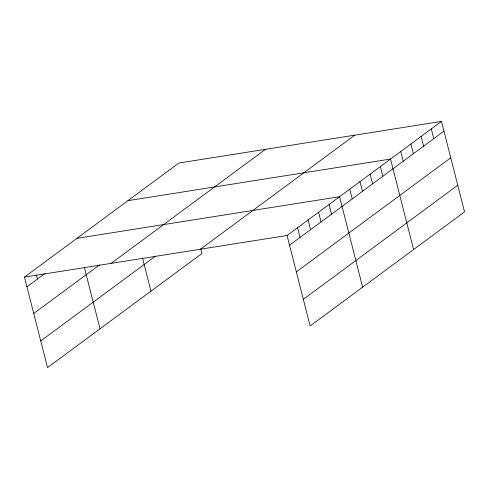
<?xml version="1.0" encoding="UTF-8"?>
<svg xmlns="http://www.w3.org/2000/svg" width="489" height="489" viewBox="0 0 489 489"><rect width="100%" height="100%" fill="white"/><g stroke="black" fill="none" stroke-linecap="round" stroke-linejoin="round"><path stroke-width="0.73" d="M200.796 249.072L201.926 253.516L47.512 367.594L24.45 277.116L178.864 163.033L441.488 121.406L464.55 211.884L310.136 325.967L287.074 235.484L441.488 121.406M26.926 286.835L45.012 273.473M33.723 313.486L99.414 264.952M111.113 263.375L265.527 149.292M40.721 340.943L155.569 256.095M200.404 249.225L354.818 135.141M289.549 245.203L443.963 131.125M296.34 271.86L450.76 157.776M303.339 299.317L457.759 185.233M127.91 200.679L390.528 159.053L413.59 249.531M76.95 238.326L339.574 196.7L362.636 287.177M24.45 277.116L287.074 235.484M431.298 128.931L433.774 138.65M421.102 136.462L423.584 146.18M410.913 143.992L413.388 153.711M400.723 151.523L403.199 161.242M380.338 166.578L382.814 176.303M370.149 174.108L372.624 183.827M359.953 181.639L362.435 191.358M349.763 189.17L352.239 198.889M329.073 204.457L331.548 214.176M318.571 212.214L321.047 221.933M308.07 219.971L310.552 229.689M297.569 227.727L300.05 237.446M142.519 258.009L150.973 291.163M84.334 267.294L100.013 328.81M36.363 274.91L37.427 279.078"/></g></svg>
